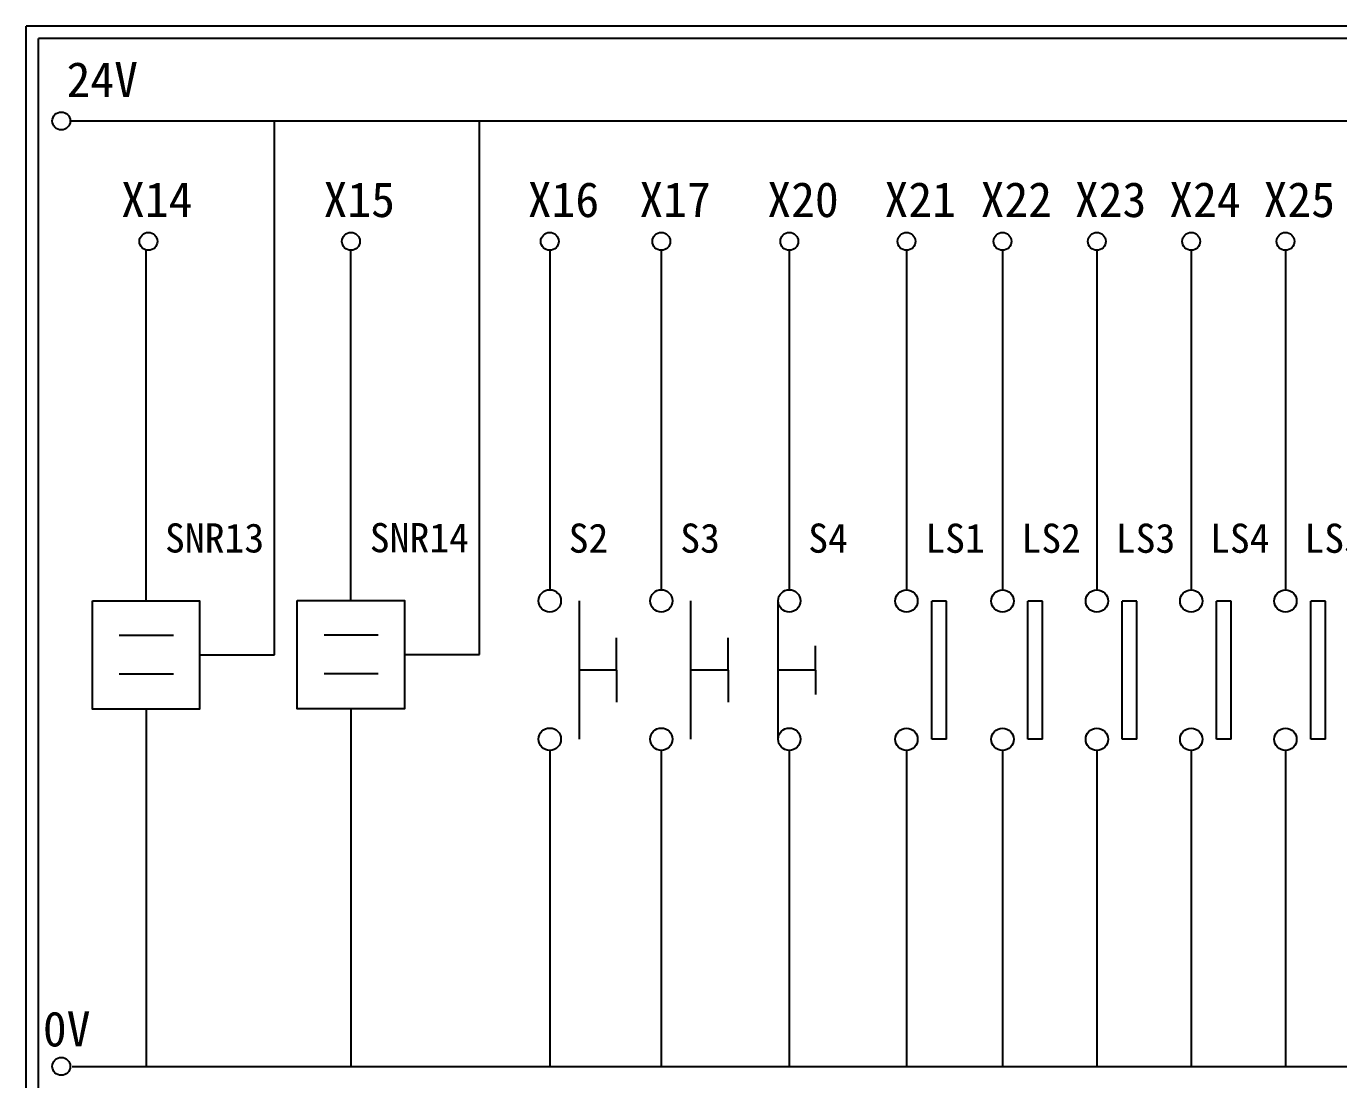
# Model space of a CAD drawing. Extents: x 275 to 562, y 265 to 469.
# Drawn here: x 274.9 to 410, y 360.5 to 468.9 of the extents above; entities that cross this region are included whole.
import ezdxf

# ---------------------------------------------------------------- set-up
doc = ezdxf.new("R2010")
doc.units = 0
doc.layers.get('0').update_dxf_attribs({"linetype": 'CONTINUOUS'})
doc.layers.add('圖框層', color=7, linetype='CONTINUOUS')
doc.layers.add('標尺寸層', color=3, linetype='CONTINUOUS')
doc.styles.add('STSL', font='KAIU.TTF')

msp = doc.modelspace()

# ---------------------------------------------------------------- linework, layer by layer
for p, q in [((300.45, 404.23), (300.45, 459.14)), ((321.53, 404.26), (321.53, 459.17)), ((287.23, 409.8), (287.23, 445.83)), ((308.31, 409.84), (308.31, 445.86)), ((369.59, 409.78), (368.08, 409.78)), ((379.47, 409.78), (377.97, 409.78)), ((389.18, 409.78), (387.68, 409.78)), ((398.89, 409.78), (397.38, 409.78)), ((408.59, 409.78), (407.09, 409.78)), ((335.64, 402.67), (335.64, 405.98)), ((347.13, 402.67), (347.13, 405.98)), ((292.74, 404.23), (300.45, 404.23)), ((313.82, 404.26), (321.53, 404.26)), ((356.13, 402.67), (356.13, 405.17)), ((335.64, 402.67), (335.64, 399.36)), ((347.13, 402.67), (347.13, 399.36)), ((356.13, 402.67), (356.13, 400.17)), ((287.23, 398.65), (287.23, 361.87)), ((308.31, 398.68), (308.31, 361.9)), ((369.59, 395.55), (368.08, 395.55)), ((379.47, 395.55), (377.97, 395.55)), ((389.18, 395.55), (387.68, 395.55)), ((398.89, 395.55), (397.38, 395.55)), ((408.59, 395.55), (407.09, 395.55))]:
    msp.add_line(p, q)
for points in [[(281.71, 409.8), (292.74, 409.8), (292.74, 398.65), (281.71, 398.65)], [(302.79, 409.84), (313.82, 409.84), (313.82, 398.68), (302.79, 398.68)]]:
    msp.add_lwpolyline(points, close=True)
at = {"layer": '圖框層', "color": 7}
for p, q in [((561.9, 468.91), (274.9, 468.91)), ((274.9, 264.95), (274.9, 468.91)), ((560.65, 467.66), (276.15, 467.66)), ((276.15, 266.2), (276.15, 467.66))]:
    msp.add_line(p, q, dxfattribs=at)
at = {"layer": '標尺寸層', "color": 7}
for p, q in [((279.42, 459.17), (557.02, 459.17)), ((328.77, 445.86), (328.77, 410.94)), ((340.25, 445.86), (340.25, 410.94)), ((353.42, 445.86), (353.42, 410.94)), ((365.48, 445.86), (365.48, 410.93)), ((375.36, 445.86), (375.36, 410.93)), ((385.07, 445.86), (385.07, 410.93)), ((394.78, 445.86), (394.78, 410.93)), ((404.48, 445.86), (404.48, 410.93)), ((331.78, 409.79), (331.78, 395.56)), ((343.26, 409.79), (343.26, 395.56)), ((352.27, 395.56), (352.27, 409.79)), ((368.08, 395.55), (368.08, 409.78)), ((369.59, 395.55), (369.59, 409.78)), ((377.97, 395.55), (377.97, 409.78)), ((379.47, 395.55), (379.47, 409.78)), ((387.68, 395.55), (387.68, 409.78)), ((389.18, 395.55), (389.18, 409.78)), ((397.38, 395.55), (397.38, 409.78)), ((398.89, 395.55), (398.89, 409.78)), ((407.09, 395.55), (407.09, 409.78)), ((408.59, 395.55), (408.59, 409.78)), ((284.47, 406.26), (290.04, 406.26)), ((305.55, 406.29), (311.11, 406.29)), ((335.64, 402.67), (331.78, 402.67)), ((347.13, 402.67), (343.26, 402.67)), ((356.13, 402.67), (352.27, 402.67)), ((284.47, 402.28), (290.04, 402.28)), ((305.55, 402.32), (311.11, 402.32)), ((328.77, 394.41), (328.77, 361.9)), ((340.25, 394.41), (340.25, 361.9)), ((353.42, 394.41), (353.42, 361.9)), ((365.48, 394.41), (365.48, 361.9)), ((365.48, 394.4), (365.48, 361.9)), ((375.36, 394.41), (375.36, 361.9)), ((375.36, 394.4), (375.36, 361.9)), ((385.07, 394.41), (385.07, 361.9)), ((385.07, 394.4), (385.07, 361.9)), ((394.78, 394.41), (394.78, 361.9)), ((394.78, 394.4), (394.78, 361.9)), ((404.48, 394.41), (404.48, 361.9)), ((404.48, 394.4), (404.48, 361.9)), ((279.63, 361.9), (557.5, 361.9))]:
    msp.add_line(p, q, dxfattribs=at)
for centre, radius in [((278.5, 459.17), 0.92), ((287.47, 446.78), 0.92), ((308.31, 446.78), 0.92), ((328.77, 446.78), 0.92), ((340.25, 446.78), 0.92), ((353.42, 446.78), 0.92), ((353.42, 446.78), 0.92), ((365.48, 446.78), 0.92), ((375.36, 446.78), 0.92), ((385.07, 446.78), 0.92), ((394.78, 446.78), 0.92), ((404.48, 446.78), 0.92), ((328.77, 409.79), 1.15), ((340.25, 409.79), 1.15), ((353.42, 409.79), 1.15), ((365.48, 409.78), 1.15), ((375.36, 409.78), 1.15), ((385.07, 409.78), 1.15), ((394.78, 409.78), 1.15), ((404.48, 409.78), 1.15), ((328.77, 395.56), 1.15), ((340.25, 395.56), 1.15), ((353.42, 395.56), 1.15), ((365.48, 395.55), 1.15), ((375.36, 395.55), 1.15), ((385.07, 395.55), 1.15), ((394.78, 395.55), 1.15), ((404.48, 395.55), 1.15), ((278.5, 361.9), 0.92)]:
    msp.add_circle(centre, radius, dxfattribs=at)

# ---------------------------------------------------------------- texts
at = {"layer": '圖框層', "color": 4, "style": 'STSL'}
for s, height, p in [('24V', 3.6, (279.05, 461.63)), ('X14', 3.6, (284.66, 449.28)), ('X15', 3.6, (305.49, 449.28)), ('X16', 3.6, (326.51, 449.28)), ('X17', 3.6, (338, 449.28)), ('X20', 3.6, (351.16, 449.28)), ('X21', 3.6, (363.22, 449.28)), ('X22', 3.6, (373.11, 449.28)), ('X23', 3.6, (382.81, 449.28)), ('X24', 3.6, (392.52, 449.28)), ('X25', 3.6, (402.23, 449.28)), ('SNR13', 3, (289.18, 414.77)), ('SNR14', 3, (310.25, 414.8)), ('S2', 3, (330.72, 414.75)), ('S3', 3, (342.2, 414.75)), ('S4', 3, (355.37, 414.75)), ('LS1', 3, (367.42, 414.74)), ('LS2', 3, (377.31, 414.74)), ('LS3', 3, (387.02, 414.74)), ('LS4', 3, (396.72, 414.74)), ('LS5', 3, (406.43, 414.74)), ('0V', 3.6, (276.61, 363.95))]:
    msp.add_text(s, height=height, dxfattribs=at).set_placement(p)

doc.saveas('drawing.dxf')
